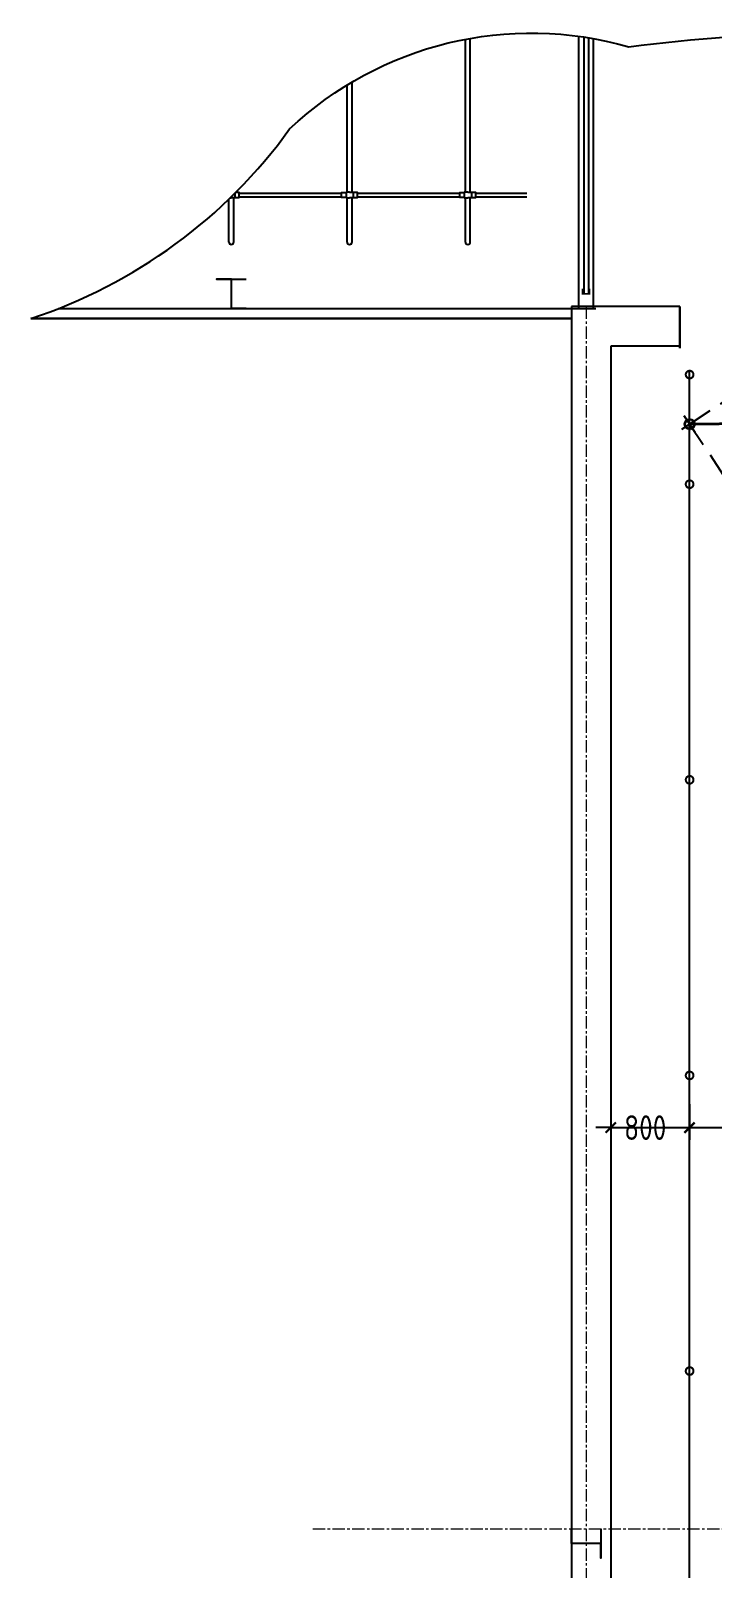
# Model space of a CAD drawing. Header units: millimetres. Extents: x 18087 to 88242, y 6810 to 56435.
# Drawn here: x 18087 to 25002, y 40834 to 56435 of the extents above; entities that cross this region are included whole.
import ezdxf

# ---------------------------------------------------------------- set-up
doc = ezdxf.new("R2010")
doc.units = ezdxf.units.MM
doc.linetypes.add('CENTER', pattern=[2, 1.25, -0.25, 0.25, -0.25])
doc.linetypes.add('HIDDEN', pattern=[0.375, 0.25, -0.125])
doc.layers.add('axis 2', color=40, linetype='CENTER', lineweight=9)
doc.layers.add('dim', color=4, linetype='Continuous', lineweight=20)
for name, color, linetype in [('equipment2', 4, 'Continuous'), ('Tehnologia', 4, 'Continuous'), ('Tehnologiya', 4, 'Continuous'), ('wall', 5, 'Continuous')]:
    doc.layers.add(name, color=color, linetype=linetype)
doc.styles.add('GOST 2.304', font='CS_Gost2304.shx')
doc.dimstyles.new('SPDS$0', dxfattribs={"dimscale": 100, "dimtxt": 2.5, "dimasz": 1.5, "dimexe": 1.25, "dimexo": 0.625, "dimtad": 1, "dimdec": 0, "dimrnd": 0.001, "dimtxsty": 'GOST 2.304', "dimblk": 'ARCHTICK', "dimcen": 1.5, "dimdle": 1.25, "dimadec": 0, "dimazin": 2, "dimtfac": 0.75, "dimtdec": 0, "dimtmove": 1, "dimatfit": 0, "dimfxl": 1, "dimtolj": 1, "dimarcsym": 0})

# ---------------------------------------------------------------- blocks, each defined once
blk = doc.blocks.new('_ARCHTICK')
at = {"color": 0, "linetype": 'ByBlock', "const_width": 0.15}
blk.add_lwpolyline([(-0.35, -0.35), (0.35, 0.35)], dxfattribs=at)
blk = doc.blocks.new('*D493')
at = {"layer": 'Defpoints', "color": 0, "ltscale": 125, "transparency": 16777216}
for p in [(25972, 45305), (24772, 44616), (25972, 44616)]:
    blk.add_point(p, dxfattribs=at)
at = {"layer": 'dim', "color": 0, "lineweight": -2, "ltscale": 125, "transparency": 16777216}
for p, q in [((24772, 44679), (24772, 45430)), ((25972, 44679), (25972, 45430)), ((24647, 45305), (26097, 45305))]:
    blk.add_line(p, q, dxfattribs=at)
at = {"layer": 'dim', "color": 0, "lineweight": -2, "ltscale": 125, "transparency": 16777216, "xscale": 150, "yscale": 150, "zscale": 150, "rotation": 180}
blk.add_blockref('_ARCHTICK', (24772, 45305), dxfattribs=at)
at = {"layer": 'dim', "color": 0, "lineweight": -2, "ltscale": 125, "transparency": 16777216, "xscale": 150, "yscale": 150, "zscale": 150}
blk.add_blockref('_ARCHTICK', (25972, 45305), dxfattribs=at)
at = {"layer": 'dim', "color": 0, "ltscale": 125, "transparency": 16777216, "insert": (25372, 45493), "char_height": 250, "attachment_point": 5, "style": 'GOST 2.304'}
blk.add_mtext('\\A1;1200', dxfattribs=at)
blk = doc.blocks.new('*D494')
at = {"layer": 'Defpoints', "color": 0, "ltscale": 125, "transparency": 16777216}
for p in [(23972, 45604), (24772, 45604), (24772, 45305)]:
    blk.add_point(p, dxfattribs=at)
at = {"layer": 'dim', "color": 0, "lineweight": -2, "ltscale": 125, "transparency": 16777216}
for p, q in [((23972, 45542), (23972, 45180)), ((24772, 45542), (24772, 45180)), ((23972, 45305), (23822, 45305)), ((23972, 45305), (24772, 45305)), ((24772, 45305), (24922, 45305))]:
    blk.add_line(p, q, dxfattribs=at)
at = {"layer": 'dim', "color": 0, "lineweight": -2, "ltscale": 125, "transparency": 16777216, "xscale": 150, "yscale": 150, "zscale": 150}
blk.add_blockref('_ARCHTICK', (23972, 45305), dxfattribs=at)
at = {"layer": 'dim', "color": 0, "lineweight": -2, "ltscale": 125, "transparency": 16777216, "xscale": 150, "yscale": 150, "zscale": 150, "rotation": 180}
blk.add_blockref('_ARCHTICK', (24772, 45305), dxfattribs=at)
at = {"layer": 'dim', "color": 0, "ltscale": 125, "transparency": 16777216, "insert": (24322, 45305), "char_height": 250, "attachment_point": 5, "style": 'GOST 2.304'}
blk.add_mtext('\\A1;800', dxfattribs=at)
blk = doc.blocks.new('ring')
at = {"layer": 'Tehnologia', "const_width": 0.0205}
blk.add_lwpolyline([(-0.039, 0, 1), (0.039, 0, 1)], format="xyb", close=True, dxfattribs=at)
blk = doc.blocks.new('stand')
at = {"layer": 'Tehnologia', "ltscale": 1000}
h = blk.add_hatch(dxfattribs=at)
h.set_pattern_fill('ANSI31', color=3, style=0)
h.set_pattern_definition([(45, (-254466.792, -40933.069), (-2.24506403, 2.24506403), [])])
h.paths.add_polyline_path([(46, 0), (51, 0, 0.414214), (0, 51), (0, 46, -0.414214)])
h.paths.add_polyline_path([(51, 0), (46, 0, -0.414214), (0, -46), (0, -51, 0.414214)])
h.paths.add_polyline_path([(-46, 0), (-51, 0, 0.414214), (0, -51), (0, -46, -0.414214)])
h.paths.add_polyline_path([(-51, 0), (-46, 0, -0.414214), (0, 46), (0, 51, 0.414214)])
at = {"layer": 'Tehnologia', "color": 3}
for p, q in [((-100, 0), (100, 0)), ((0, -100), (0, 100))]:
    blk.add_line(p, q, dxfattribs=at)
at = {"layer": 'Tehnologia', "ltscale": 1000}
for radius in [51, 46]:
    blk.add_circle((0, 0), radius, dxfattribs=at)
blk = doc.blocks.new('*U511')
at = {"layer": 'Tehnologia', "color": 3, "linetype": 'HIDDEN', "ltscale": 1000}
for q in [(0, 1298), (1298, 0)]:
    blk.add_line((0, 0), q, dxfattribs=at)
at = {"layer": 'Tehnologia', "color": 0, "lineweight": 40, "ltscale": 1000}
blk.add_line((0, 0), (703, 1092), dxfattribs=at)
at = {"layer": 'Tehnologia', "color": 3, "linetype": 'CENTER', "ltscale": 800}
blk.add_arc((0, 0), 1298, 0, 90, dxfattribs=at)
at = {"layer": 'Tehnologia', "extrusion": (0, 0, -1), "xscale": -1, "zscale": -1, "rotation": 180}
blk.add_blockref('stand', (0, 0), dxfattribs=at)
blk = doc.blocks.new('c-profile')
at = {"layer": 'equipment2', "color": 0, "const_width": 0.02}
blk.add_lwpolyline([(-0.034, -0.052), (-0.034, 0), (0.034, 0), (0.034, -0.052)], dxfattribs=at)

msp = doc.modelspace()

# ---------------------------------------------------------------- linework, layer by layer
at = {"linetype": 'Continuous', "ltscale": 125, "elevation": 0}
for points in [[(18086.9, 53515.5, 0.1588665), (20714, 55438.4, -0.2650249), (24154.1, 56272.1)], [(24154.1, 56272.1, -0.0487562), (28193, 56384.9, -0.0117197), (32214.1, 56348)]]:
    msp.add_lwpolyline(points, format="xyb", dxfattribs=at)
at = {"layer": 'axis 2', "ltscale": 100}
for p, q in [((23722.4, 53635.4), (23722.4, 8955.7)), ((20949.1, 41235.5), (86891.6, 41235.5))]:
    msp.add_line(p, q, dxfattribs=at)
at = {"layer": 'equipment2', "color": 3}
for p, q in [((23697.5, 56371.8), (23697.5, 53765.5)), ((23747.5, 56363.9), (23747.5, 53765.5))]:
    msp.add_line(p, q, dxfattribs=at)
at = {"layer": 'Tehnologiya', "ltscale": 0.3}
for p, q in [((22497.2, 54798.1), (22497.2, 56341.5)), ((22547.2, 54798.1), (22547.2, 56341.5)), ((21297.2, 54798.1), (21297.2, 55884.5)), ((21347.2, 54798.1), (21347.2, 55914.6)), ((20158.4, 54788.6), (20158.5, 54788.6)), ((20158.4, 54786.1), (20158.4, 54739.1)), ((20203.1, 54788.6), (20722.2, 54788.6)), ((20722.2, 54788.6), (21241.4, 54788.6)), ((21286, 54788.6), (21286.1, 54788.6)), ((21286.1, 54798.1), (21286.1, 54739.1)), ((21322.2, 54798.1), (21286.1, 54798.1)), ((21322.2, 54798.1), (21358.4, 54798.1)), ((21358.4, 54798.1), (21358.4, 54739.1)), ((21358.4, 54788.6), (21358.5, 54788.6)), ((21403.1, 54788.6), (21922.2, 54788.6)), ((21922.2, 54788.6), (22441.4, 54788.6)), ((22486, 54788.6), (22486.1, 54788.6)), ((22486.1, 54798.1), (22486.1, 54739.1)), ((22522.2, 54798.1), (22486.1, 54798.1)), ((22522.2, 54798.1), (22558.4, 54798.1)), ((22558.4, 54798.1), (22558.4, 54739.1)), ((22558.4, 54788.6), (22558.5, 54788.6)), ((22603.1, 54788.6), (23122.2, 54788.6)), ((20097.2, 54291.4), (20097.2, 54726.1)), ((20110.6, 54739.1), (20122.2, 54739.1)), ((20158.4, 54739.1), (20122.2, 54739.1)), ((20147.2, 54291.4), (20147.2, 54739.1)), ((20158.4, 54748.6), (20158.5, 54748.6)), ((20203.1, 54748.6), (20722.2, 54748.6)), ((20722.2, 54748.6), (21241.4, 54748.6)), ((21286.1, 54739.1), (21322.2, 54739.1)), ((21297.2, 54291.4), (21297.2, 54739.1)), ((21358.4, 54739.1), (21322.2, 54739.1)), ((21347.2, 54291.4), (21347.2, 54739.1)), ((21358.4, 54748.6), (21358.5, 54748.6)), ((21403.1, 54748.6), (21922.2, 54748.6)), ((21922.2, 54748.6), (22441.4, 54748.6)), ((22486.1, 54739.1), (22522.2, 54739.1)), ((22497.2, 54291.4), (22497.2, 54739.1)), ((22558.4, 54739.1), (22522.2, 54739.1)), ((22547.2, 54291.4), (22547.2, 54739.1)), ((22558.4, 54748.6), (22558.5, 54748.6)), ((22603.1, 54748.6), (23122.2, 54748.6))]:
    msp.add_line(p, q, dxfattribs=at)
at = {"layer": 'Tehnologiya', "ltscale": 100}
msp.add_line((24772.4, 11554.3), (24772.4, 52984.9), dxfattribs=at)
at = {"layer": 'Tehnologiya', "ltscale": 0.3, "elevation": 0}
msp.add_lwpolyline([(20158.5, 54786.1), (20158.5, 54744.4), (20203.1, 54744.4), (20203.1, 54792.7), (20165, 54792.7)], dxfattribs=at)
for points in [[(21286, 54744.4), (21241.4, 54744.4), (21241.4, 54792.7), (21286, 54792.7)], [(21358.5, 54744.4), (21403.1, 54744.4), (21403.1, 54792.7), (21358.5, 54792.7)], [(22486, 54744.4), (22441.4, 54744.4), (22441.4, 54792.7), (22486, 54792.7)], [(22558.5, 54744.4), (22603.1, 54744.4), (22603.1, 54792.7), (22558.5, 54792.7)]]:
    msp.add_lwpolyline(points, close=True, dxfattribs=at)
at = {"layer": 'Tehnologiya', "ltscale": 0.3}
for centre, start, end in [((22522.2, 56341.5), 162.95048, 180), ((22522.2, 56341.5), 0, 37.85012), ((20122.2, 54291.4), 180, 0), ((21322.2, 54291.4), 180, 0), ((22522.2, 54291.4), 180, 0)]:
    msp.add_arc(centre, 25, start, end, dxfattribs=at)
at = {"layer": 'wall'}
for p, q in [((23647.5, 53615.5), (23647.5, 56378.9)), ((23797.5, 53615.5), (23797.5, 56355.3))]:
    msp.add_line(p, q, dxfattribs=at)
at = {"layer": 'wall', "ltscale": 100}
for p, q in [((20122.5, 53915.5), (19972.5, 53915.5)), ((19972.5, 53915.5), (20272.5, 53915.5)), ((20122.5, 53915.5), (19972.5, 53915.5)), ((19972.5, 53915.5), (20272.5, 53915.5)), ((20122.5, 53615.5), (20122.5, 53915.5)), ((20122.5, 53615.5), (20122.5, 53915.5)), ((23572.4, 53515.5), (18086.9, 53515.5)), ((18086.9, 53515.5), (23572.4, 53515.5)), ((18365.2, 53615.5), (23822.4, 53615.5))]:
    msp.add_line(p, q, dxfattribs=at)
at = {"layer": 'wall', "ltscale": 125}
for p, q in [((24672.4, 53635.4), (23572.4, 53635.4)), ((23572.4, 53635.4), (23572.4, 10855.6)), ((24672.4, 53635.4), (24672.4, 53235.4)), ((24672.4, 53235.4), (24672.4, 53635.4)), ((24672.4, 53235.4), (24672.4, 53635.4)), ((24672.4, 53635.3), (24672.4, 53235.3)), ((24672.4, 53235.3), (24672.4, 53635.3)), ((24672.4, 53235.3), (24672.4, 53635.3)), ((24672.4, 53615.5), (24672.4, 53215.5)), ((24672.4, 53215.5), (24672.4, 53615.5)), ((24672.4, 53215.5), (24672.4, 53615.5)), ((24672.4, 53615.5), (24672.4, 53215.5)), ((24672.4, 53215.5), (24672.4, 53615.5)), ((24672.4, 53215.5), (24672.4, 53615.5)), ((24672.4, 53235.4), (23972.5, 53235.4)), ((23972.5, 53235.4), (23972.5, 11255.6))]:
    msp.add_line(p, q, dxfattribs=at)
at = {"layer": 'wall', "ltscale": 100, "elevation": 0}
for points in [[(19972.5, 53615.5), (20272.5, 53615.5), (20122.5, 53615.5), (20122.5, 53915.5), (19972.5, 53915.5), (20272.5, 53915.5)], [(19972.5, 53615.5), (20272.5, 53615.5), (20122.5, 53615.5), (20122.5, 53915.5), (19972.5, 53915.5), (20272.5, 53915.5)], [(23872.4, 41235.5), (23872.4, 40935.5), (23872.4, 41085.5), (23572.4, 41085.5), (23572.4, 41235.5), (23572.4, 40935.5)]]:
    msp.add_lwpolyline(points, dxfattribs=at)

# ---------------------------------------------------------------- block references
at = {"layer": 'equipment2', "ltscale": 0.6, "extrusion": (0, 0, -1), "xscale": -1000, "yscale": 1000, "zscale": -1000, "rotation": 180}
msp.add_blockref('c-profile', (-23722.5, 53765.5), dxfattribs=at)
at = {"layer": 'Tehnologiya', "ltscale": 100, "rotation": 303.4714874306513}
msp.add_blockref('*U511', (24772.8, 52443.6), dxfattribs=at)
at = {"layer": 'Tehnologiya', "ltscale": 100, "xscale": -1000, "yscale": 1000, "zscale": 1000, "rotation": 180}
for p in [(24772.4, 52946), (24772.4, 51833.9), (24772.6, 48834.3), (24772.4, 45834.7), (24772.4, 42835.1)]:
    msp.add_blockref('ring', p, dxfattribs=at)

# ---------------------------------------------------------------- dimensions: what is measured, and where the dimension line sits
at = {"layer": 'dim', "ltscale": 125}
dim = msp.add_linear_dim(base=(24772.4, 45305.1), p1=(23972.5, 45604.2), p2=(24772.4, 45604.2), dimstyle='SPDS$0', override={"dimlfac": 1, "dimtxsty": 'GOST 2.304', "dimblk1": 'ARCHTICK', "dimblk2": 'ARCHTICK', "dimsah": 1, "dimtmove": 2, "dimtolj": 1}, dxfattribs=at)
dim.commit()
dim.dimension.update_dxf_attribs({"geometry": '*D494', "text_midpoint": (24322.4, 45305.1), "dimtype": 160})
dim = msp.add_linear_dim(base=(25972.4, 45305.1), p1=(24772.4, 44616.4), p2=(25972.4, 44616.4), dimstyle='SPDS$0', override={"dimblk1": 'ARCHTICK', "dimblk2": 'ARCHTICK', "dimsah": 1}, dxfattribs=at)
dim.commit()
dim.dimension.update_dxf_attribs({"geometry": '*D493', "text_midpoint": (25372.4, 45492.6)})

doc.saveas('drawing.dxf')
